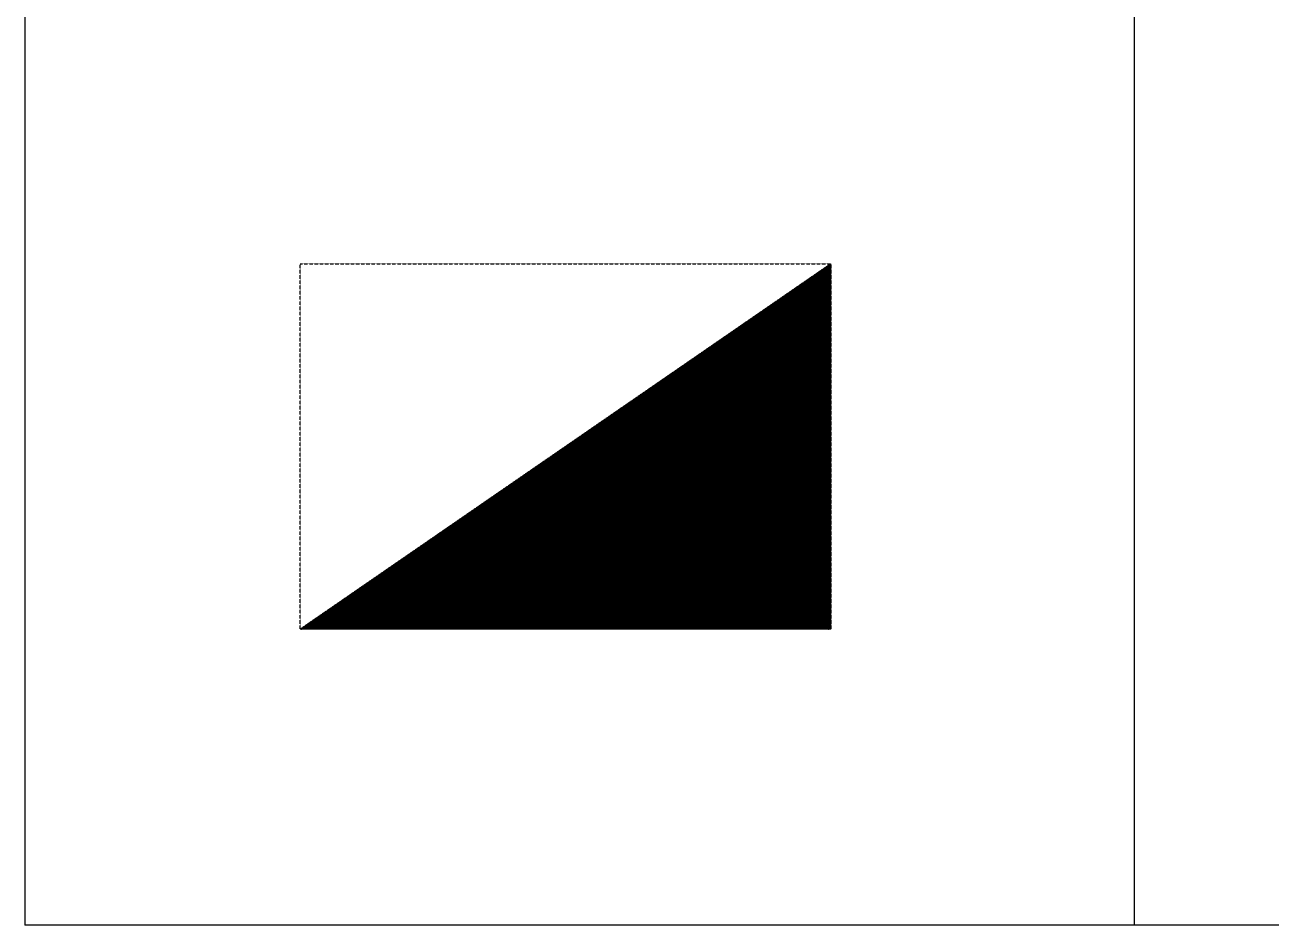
# Model space of a CAD drawing. Header units: inches. Extents: x -85907952 to 802144, y 988801 to 3125513.
# Drawn here: x 431568 to 432879, y 1020509 to 1021458 of the extents above; entities that cross this region are included whole.
import ezdxf

# ---------------------------------------------------------------- set-up
doc = ezdxf.new("R2010")
doc.units = ezdxf.units.IN
doc.header["$MEASUREMENT"] = 0
doc.linetypes.add('HIDDEN', pattern=[0.375, 0.25, -0.125])
doc.layers.add('ELECT', color=6, linetype='Continuous')
doc.layers.add('LAMPU', color=7, linetype='Continuous')

# ---------------------------------------------------------------- blocks, each defined once
blk = doc.blocks.new('DB G')
at = {"layer": 'ELECT', "linetype": 'HIDDEN'}
h = blk.add_hatch(dxfattribs=at)
h.set_pattern_fill('ANSI31', color=3)
h.paths.add_polyline_path([(13841.4, 40815.3), (13841.4, 41200.3), (13282.8, 40815.3)])
at = {"layer": 'ELECT', "color": 7, "linetype": 'HIDDEN'}
blk.add_line((13841.4, 41200.3), (13282.8, 40815.3), dxfattribs=at)
blk.add_lwpolyline([(13282.8, 41200.3), (13841.4, 41200.3), (13841.4, 40815.3), (13282.8, 40815.3)], close=True, dxfattribs=at)

msp = doc.modelspace()

# ---------------------------------------------------------------- linework, layer by layer
at = {"layer": 'LAMPU', "color": 1, "linetype": 'Continuous'}
for p, q in [((431567.8, 1022534.3), (431567.8, 1020509.4)), ((432735.4, 1022384.7), (432735.4, 1020509.8)), ((431567.8, 1020509.8), (441648.2, 1020509.8))]:
    msp.add_line(p, q, dxfattribs=at)

# ---------------------------------------------------------------- block references
at = {"color": 7, "linetype": 'HIDDEN'}
msp.add_blockref('DB G', (418574.7, 980005.7), dxfattribs=at)

doc.saveas('drawing.dxf')
